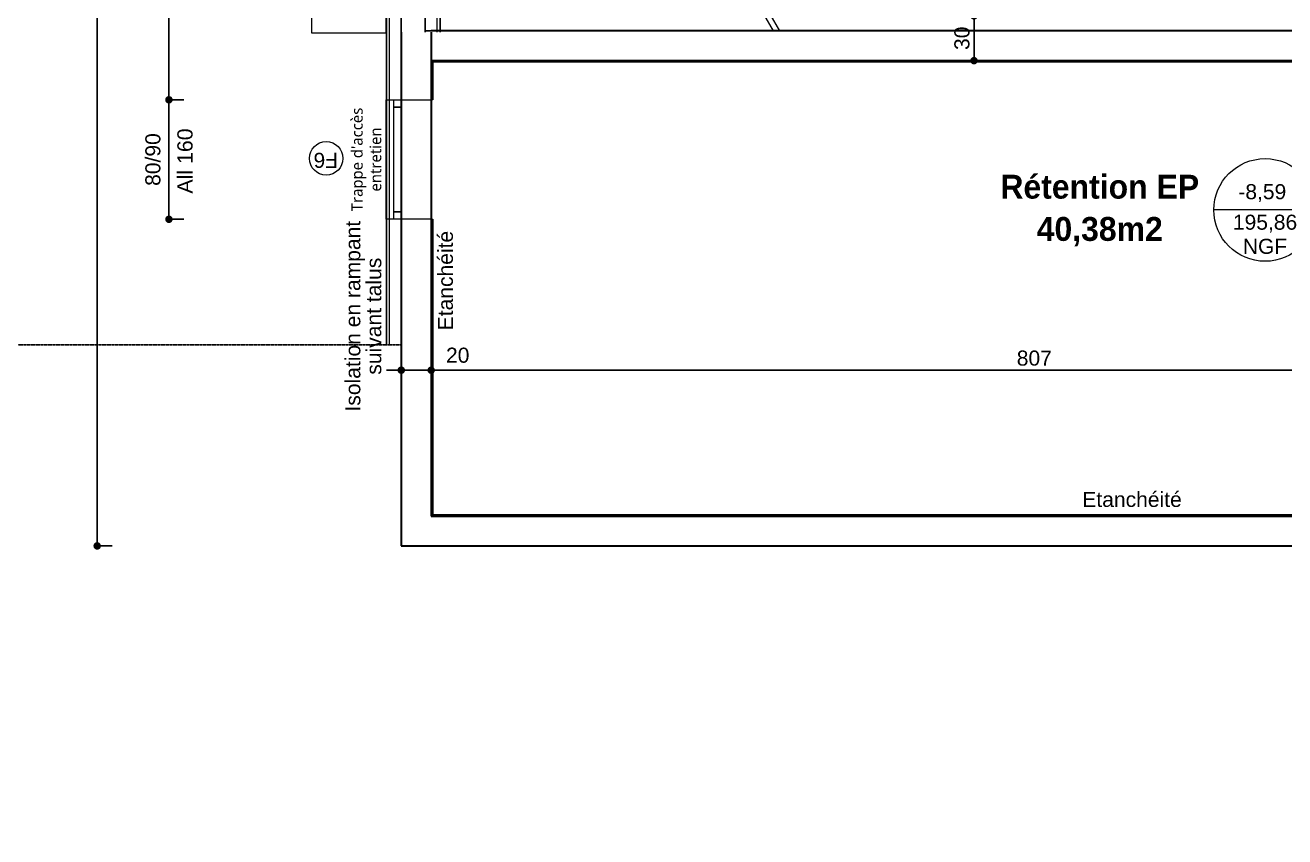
# Model space of a CAD drawing. Header units: centimetres. Extents: x -4990 to 114398, y -61489 to -12305.
# Drawn here: x 60397 to 61240, y -32704 to -32160 of the extents above; entities that cross this region are included whole.
import ezdxf

# ---------------------------------------------------------------- set-up
doc = ezdxf.new("R2010")
doc.units = ezdxf.units.CM
doc.header["$LTSCALE"] = 0.5
doc.linetypes.add('Style de ligne -5', pattern=[0.20828, 0.069425, -0.138855])
doc.linetypes.add('Style de ligne -7', pattern=[1.875, 0.625, -0.20828, 0.625, -0.20836, 0.06943, -0.13893])
doc.layers.get('0').update_dxf_attribs({"linetype": 'CONTINUOUS'})
doc.layers.get('DEFPOINTS').update_dxf_attribs({"linetype": 'CONTINUOUS'})
doc.layers.add('3-BAT C-Niveau-3', color=7, linetype='CONTINUOUS')
doc.styles.add('ARIAL', font='arial.ttf')
doc.styles.add('Geneva (bold)', font='')
doc.styles.add('Helvetica', font='')
doc.styles.add('Lucida Grande', font='')
doc.styles.get('Geneva (bold)').set_extended_font_data('Geneva', bold=True)
doc.styles.get('Helvetica').set_extended_font_data('Helvetica')
doc.styles.get('Lucida Grande').set_extended_font_data('Lucida Grande')
doc.dimstyles.new('IS', dxfattribs={"dimtxt": 10.08724, "dimasz": 5.007446, "dimexe": 2, "dimexo": 10, "dimgap": 3, "dimtad": 1, "dimdec": 1, "dimtxsty": 'Helvetica', "dimblk": 'DOT', "dimblk1": 'DOT', "dimblk2": 'DOT', "dimcen": 0, "dimdle": 10, "dimazin": 0, "dimtfac": 0.8, "dimtdec": 1, "dimtix": 1, "dimtmove": 0, "dimatfit": 0, "dimldrblk": 'VW_FILLEDARROW-1', "dimfxl": 10, "dimfxlon": 1, "dimfrac": 2, "dimtolj": 1, "dimarcsym": 0})

# ---------------------------------------------------------------- blocks, each defined once
blk = doc.blocks.new('Groupe-22-1')
at = {"color": 7, "linetype": 'Style de ligne -5', "lineweight": 5}
for p, q in [((16956.07, -45519.44), (16972.82, -45607.86)), ((16947.05, -45612.74), (16882.92, -45533.29)), ((16959.93, -45610.3), (16920.04, -45526.26)), ((16934.17, -45615.18), (16830.48, -45543.22)), ((16989.25, -45553.86), (16923.42, -45566.33)), ((16837.38, -45595.69), (16934.89, -45626.89)), ((16902.94, -45726.88), (16883.6, -45624.76)), ((16937.33, -45639.77), (16844.52, -45633.37)), ((16851.34, -45669.4), (16939.77, -45652.66)), ((16944.65, -45678.4), (16856.22, -45695.14)), ((16861.09, -45720.89), (16923.67, -45709.04)), ((16883.96, -45743.22), (16865.97, -45746.63))]:
    blk.add_line(p, q, dxfattribs=at)
at = {"color": 7, "linetype": 'Continuous', "lineweight": 13}
for p, q in [((16955.45, -45681.68), (16859.19, -45764.55)), ((16860.04, -45769.09), (16956.31, -45686.22))]:
    blk.add_line(p, q, dxfattribs=at)
at = {"color": 7, "linetype": 'Continuous', "lineweight": 5}
for p, q in [((16931.53, -45707.55), (16949.52, -45704.14)), ((16954.4, -45729.88), (16891.82, -45741.73)), ((16929.65, -45867.9), (16903.8, -45731.42)), ((16959.27, -45755.63), (16870.84, -45772.37)), ((16875.72, -45798.11), (16964.15, -45781.37)), ((16969.02, -45807.11), (16880.59, -45823.86)), ((16885.47, -45849.6), (16973.9, -45832.85))]:
    blk.add_line(p, q, dxfattribs=at)
at = {"color": 7, "linetype": 'Style de ligne -5', "lineweight": 5, "flags": 128}
for points in [[(16946.7, -45689.22), (16933.27, -45618.32), (16932.73, -45615.46), (16998.56, -45602.99), (16981.81, -45514.56), (16827.55, -45543.77), (16867.94, -45757.02)], [(16867.94, -45757.02), (16827.55, -45543.77), (16832.46, -45542.84), (16872.31, -45753.25)]]:
    blk.add_lwpolyline(points, dxfattribs=at)
for points in [[(17007.95, -45509.6), (17008.88, -45514.52), (16828.49, -45548.68), (16827.56, -45543.77)], [(16971.75, -45568.93), (16989.25, -45553.86), (16967.45, -45546.24)]]:
    blk.add_lwpolyline(points, close=True, dxfattribs=at)
at = {"color": 7, "linetype": 'Continuous', "lineweight": 5, "flags": 128}
for points in [[(16868.8, -45761.55), (16890.34, -45875.34), (16978.77, -45858.59), (16947.56, -45693.75)], [(16873.17, -45757.79), (16900.21, -45900.55), (16895.3, -45901.48), (16868.8, -45761.55)]]:
    blk.add_lwpolyline(points, dxfattribs=at)
blk.add_lwpolyline([(16918.87, -45748.92), (16903.8, -45731.42), (16896.18, -45753.22)], close=True, dxfattribs=at)
at = {"color": 7, "linetype": 'Style de ligne -5', "lineweight": 5}
blk.add_arc((16932.73, -45615.46), 50, 100.72359, 190.72359, dxfattribs=at)
blk = doc.blocks.new('Groupe-24-1')
at = {"color": 7, "linetype": 'Continuous', "lineweight": 5, "flags": 128}
blk.add_lwpolyline([(17486.76, -45382.3), (17526.98, -45597.03), (17576.11, -45587.72), (17526.15, -45323.95), (16800.45, -45461.38), (16809.75, -45510.46)], close=True, dxfattribs=at)
at = {"color": 7}
blk.add_blockref('Groupe-22-1', (0, 0), dxfattribs=at)
blk = doc.blocks.new('Groupe-25-1')
at = {"color": 7, "linetype": 'Continuous', "lineweight": 5}
blk.add_line((16809.03, -46144.27), (16796.24, -46076.74), dxfattribs=at)
blk.add_circle((16802.63, -46110.5), 34.37, dxfattribs=at)
at = {"color": 7, "char_height": 10.0689, "rotation": 280.72359, "line_spacing_factor": 0.962448, "style": 'ARIAL'}
for s, insert, width, attachment_point in [('\\pt26.703,53.194,79.786;195,86\\PNGF', (16799.51, -46110.99), 91.6838, 2), ('\\pt8.3773,16.422,24.639,32.855;-8,59', (16816.26, -46089.64), 48.2347, 1)]:
    blk.add_mtext(s, dxfattribs=dict(at, insert=insert, width=width, attachment_point=attachment_point))
blk = doc.blocks.new('Groupe-26-1')
at = {"color": 7, "linetype": 'Continuous', "lineweight": 5, "flags": 128}
for points in [[(16761.66, -45524.68), (16762.59, -45529.59), (16693.81, -45542.62), (16692.88, -45537.7)], [(16766.57, -45523.75), (16767.51, -45528.68), (16762.6, -45529.61), (16761.66, -45524.68)], [(16692.88, -45537.7), (16693.81, -45542.62), (16688.9, -45543.55), (16687.97, -45538.63)]]:
    blk.add_lwpolyline(points, close=True, dxfattribs=at)
blk = doc.blocks.new('_DOT')
at = {"color": 0, "linetype": 'ByBlock', "lineweight": -2}
blk.add_line((-0.5, 0), (-1, 0), dxfattribs=at)
at = {"color": 0, "linetype": 'ByBlock', "const_width": 0.5}
blk.add_lwpolyline([(-0.25, 0, 1), (0.25, 0, 1)], format="xyb", close=True, dxfattribs=at)
blk = doc.blocks.new('*D1897')
at = {"layer": '3-BAT C-Niveau-3', "color": 0, "linetype": 'Continuous', "lineweight": -2, "transparency": 16777216}
for p, q in [((60648.28, -32401.28), (60648.28, -32389.28)), ((60668.28, -32401.28), (60668.28, -32389.28)), ((60643.28, -32391.28), (60638.27, -32391.28)), ((60668.28, -32391.28), (60648.28, -32391.28)), ((60673.29, -32391.28), (60678.3, -32391.28))]:
    blk.add_line(p, q, dxfattribs=at)
at = {"layer": 'DEFPOINTS', "color": 0, "linetype": 'Continuous', "transparency": 16777216}
for p in [(60648.28, -32391.28), (60648.28, -32636.98), (60668.28, -32639.36)]:
    blk.add_point(p, dxfattribs=at)
at = {"layer": '3-BAT C-Niveau-3', "color": 0, "linetype": 'Continuous', "lineweight": -2, "transparency": 16777216, "xscale": 5.007446289062499, "yscale": 5.007446289062499, "zscale": 5.007446289062499}
blk.add_blockref('_DOT', (60648.28, -32391.28), dxfattribs=at)
at = {"layer": '3-BAT C-Niveau-3', "color": 0, "linetype": 'Continuous', "lineweight": -2, "transparency": 16777216, "xscale": 5.007446289062499, "yscale": 5.007446289062499, "zscale": 5.007446289062499, "rotation": 180}
blk.add_blockref('_DOT', (60668.28, -32391.28), dxfattribs=at)
at = {"layer": '3-BAT C-Niveau-3', "color": 0, "linetype": 'Continuous', "lineweight": 5, "transparency": 16777216, "insert": (60686.04, -32381.3), "char_height": 10.087, "attachment_point": 5, "style": 'Helvetica'}
blk.add_mtext('\\A1;20', dxfattribs=at)
blk = doc.blocks.new('VW_FILLEDARROW-1')
at = {"color": 0, "linetype": 'Continuous', "lineweight": 5, "flags": 128}
blk.add_lwpolyline([(-2, 0.54), (0, 0), (-2, -0.54)], close=True, dxfattribs=at)
blk = doc.blocks.new('*D1898')
at = {"layer": '3-BAT C-Niveau-3', "color": 0, "linetype": 'Continuous', "lineweight": -2, "transparency": 16777216}
for p, q in [((60668.28, -32401.28), (60668.28, -32389.28)), ((61475.64, -32401.28), (61475.64, -32389.28)), ((61470.63, -32391.28), (60673.29, -32391.28))]:
    blk.add_line(p, q, dxfattribs=at)
at = {"layer": 'DEFPOINTS', "color": 0, "linetype": 'Continuous', "transparency": 16777216}
for p in [(60668.28, -32391.28), (61475.64, -32443.28), (60668.28, -32639.36)]:
    blk.add_point(p, dxfattribs=at)
at = {"layer": '3-BAT C-Niveau-3', "color": 0, "linetype": 'Continuous', "lineweight": -2, "transparency": 16777216, "xscale": 5.007446289062499, "yscale": 5.007446289062499, "zscale": 5.007446289062499, "rotation": 180}
blk.add_blockref('_DOT', (60668.28, -32391.28), dxfattribs=at)
at = {"layer": '3-BAT C-Niveau-3', "color": 0, "linetype": 'Continuous', "lineweight": -2, "transparency": 16777216, "xscale": 5.007446289062499, "yscale": 5.007446289062499, "zscale": 5.007446289062499}
blk.add_blockref('_DOT', (61475.64, -32391.28), dxfattribs=at)
at = {"layer": '3-BAT C-Niveau-3', "color": 0, "linetype": 'Continuous', "lineweight": 5, "transparency": 16777216, "insert": (61071.96, -32383.24), "char_height": 10.087, "attachment_point": 5, "style": 'Helvetica'}
blk.add_mtext('\\A1;807', dxfattribs=at)
blk = doc.blocks.new('*D1901')
at = {"layer": '3-BAT C-Niveau-3', "color": 0, "linetype": 'Continuous', "lineweight": -2, "transparency": 16777216}
for p, q in [((60454.75, -31476.32), (60442.75, -31476.32)), ((60444.75, -31481.33), (60444.75, -32503.91)), ((60454.75, -32508.92), (60442.75, -32508.92))]:
    blk.add_line(p, q, dxfattribs=at)
at = {"layer": 'DEFPOINTS', "color": 0, "linetype": 'Continuous', "transparency": 16777216}
for p in [(60638.28, -31476.32), (60444.75, -32508.92), (60648.28, -32508.92)]:
    blk.add_point(p, dxfattribs=at)
at = {"layer": '3-BAT C-Niveau-3', "color": 0, "linetype": 'Continuous', "lineweight": -2, "transparency": 16777216, "xscale": 5.007446289062499, "yscale": 5.007446289062499, "zscale": 5.007446289062499}
for p, rotation in [((60444.75, -31476.32), 90), ((60444.75, -32508.92), 270)]:
    blk.add_blockref('_DOT', p, dxfattribs=dict(at, rotation=rotation))
at = {"layer": '3-BAT C-Niveau-3', "color": 0, "linetype": 'Continuous', "lineweight": 5, "transparency": 16777216, "insert": (60434.77, -31931.53), "char_height": 10.087, "attachment_point": 5, "rotation": 90, "style": 'Helvetica'}
blk.add_mtext('\\A1;1033', dxfattribs=at)
blk = doc.blocks.new('*D1922')
at = {"layer": '3-BAT C-Niveau-3', "color": 0, "linetype": 'Continuous', "lineweight": -2, "transparency": 16777216}
for p, q in [((60502.75, -32210.25), (60490.75, -32210.25)), ((60492.75, -32215.26), (60492.75, -32285.24)), ((60502.75, -32290.25), (60490.75, -32290.25))]:
    blk.add_line(p, q, dxfattribs=at)
at = {"layer": 'DEFPOINTS', "color": 0, "linetype": 'Continuous', "transparency": 16777216}
for p in [(60666.62, -32210.25), (60492.75, -32290.25), (60660.72, -32290.25)]:
    blk.add_point(p, dxfattribs=at)
at = {"layer": '3-BAT C-Niveau-3', "color": 0, "linetype": 'Continuous', "lineweight": -2, "transparency": 16777216, "xscale": 5.007446289062499, "yscale": 5.007446289062499, "zscale": 5.007446289062499}
for p, rotation in [((60492.75, -32210.25), 90), ((60492.75, -32290.25), 270)]:
    blk.add_blockref('_DOT', p, dxfattribs=dict(at, rotation=rotation))
at = {"layer": '3-BAT C-Niveau-3', "color": 0, "linetype": 'Continuous', "lineweight": 5, "transparency": 16777216, "insert": (60482.07, -32250.25), "char_height": 10.087, "attachment_point": 5, "rotation": 90, "style": 'Helvetica'}
blk.add_mtext('\\A1;80/90', dxfattribs=at)
blk = doc.blocks.new('*D1923')
at = {"layer": '3-BAT C-Niveau-3', "color": 0, "linetype": 'Continuous', "lineweight": -2, "transparency": 16777216}
for p, q in [((60502.75, -32000.12), (60490.75, -32000.12)), ((60492.75, -32005.13), (60492.75, -32205.24)), ((60502.75, -32210.25), (60490.75, -32210.25))]:
    blk.add_line(p, q, dxfattribs=at)
at = {"layer": 'DEFPOINTS', "color": 0, "linetype": 'Continuous', "transparency": 16777216}
for p in [(60642.92, -32000.12), (60492.75, -32210.25), (60666.62, -32210.25)]:
    blk.add_point(p, dxfattribs=at)
at = {"layer": '3-BAT C-Niveau-3', "color": 0, "linetype": 'Continuous', "lineweight": -2, "transparency": 16777216, "xscale": 5.007446289062499, "yscale": 5.007446289062499, "zscale": 5.007446289062499}
for p, rotation in [((60492.75, -32000.12), 90), ((60492.75, -32210.25), 270)]:
    blk.add_blockref('_DOT', p, dxfattribs=dict(at, rotation=rotation))
at = {"layer": '3-BAT C-Niveau-3', "color": 0, "linetype": 'Continuous', "lineweight": 5, "transparency": 16777216, "insert": (60484.71, -32105.19), "char_height": 10.087, "attachment_point": 5, "rotation": 90, "style": 'Helvetica'}
blk.add_mtext('\\A1;210', dxfattribs=at)
blk = doc.blocks.new('Groupe-37-1')
at = {"color": 7, "linetype": 'Continuous', "lineweight": 5}
blk.add_circle((16719.63, -45486.58), 11.2, dxfattribs=at)
at = {"color": 7, "insert": (16714.88, -45495.63), "char_height": 10.0872, "width": 16.4676, "attachment_point": 1, "rotation": 100.72359, "line_spacing_factor": 0.834288, "style": 'Helvetica'}
blk.add_mtext('\\pt8.0849,16.503,24.744;F6', dxfattribs=at)
blk = doc.blocks.new('*D1929')
at = {"layer": '3-BAT C-Niveau-3', "color": 0, "linetype": 'Continuous', "lineweight": -2, "transparency": 16777216}
blk.add_line((61031.6, -32159.07), (61031.6, -32179.06), dxfattribs=at)
at = {"layer": 'DEFPOINTS', "color": 0, "linetype": 'Continuous', "transparency": 16777216}
for p in [(61021.1, -32154.06), (61011.6, -32184.06), (61031.6, -32184.06)]:
    blk.add_point(p, dxfattribs=at)
at = {"layer": '3-BAT C-Niveau-3', "color": 0, "linetype": 'Continuous', "lineweight": -2, "transparency": 16777216, "xscale": 5.007446289062499, "yscale": 5.007446289062499, "zscale": 5.007446289062499}
for p, rotation in [((61031.6, -32154.06), 90), ((61031.6, -32184.06), 270)]:
    blk.add_blockref('_DOT', p, dxfattribs=dict(at, rotation=rotation))
at = {"layer": '3-BAT C-Niveau-3', "color": 0, "linetype": 'Continuous', "lineweight": 5, "transparency": 16777216, "insert": (61023.55, -32169.06), "char_height": 10.087, "attachment_point": 5, "rotation": 90, "style": 'Helvetica'}
blk.add_mtext('\\A1;30', dxfattribs=at)

msp = doc.modelspace()

# ---------------------------------------------------------------- linework, layer by layer
at = {"layer": '3-BAT C-Niveau-3', "color": 7, "linetype": 'Continuous', "lineweight": 5}
for p, q in [((60638.284, -32164.907), (60638.284, -32002.121)), ((60640.284, -32164.907), (60640.284, -32002.121)), ((60648.284, -32164.907), (60648.284, -32002.121)), ((60672.284, -32164.907), (60672.284, -32002.121)), ((60674.284, -32164.907), (60674.284, -32002.121)), ((60638.284, -32374.357), (60638.284, -32164.907)), ((60640.284, -32374.357), (60640.284, -32164.907)), ((60648.284, -32164.907), (60648.284, -32508.922)), ((60648.284, -32374.357), (60648.284, -32164.907)), ((60664.284, -32164.063), (62159.095, -32164.063)), ((62163.095, -32164.063), (60668.284, -32164.063)), ((60668.284, -32164.907), (60668.284, -32488.922)), ((61133.596, -32184.063), (60668.284, -32184.063)), ((62163.095, -32184.063), (61153.596, -32184.063)), ((60668.284, -32488.922), (61133.596, -32488.922)), ((61153.596, -32488.922), (61475.637, -32488.922)), ((60648.284, -32508.922), (61495.637, -32508.922))]:
    msp.add_line(p, q, dxfattribs=at)
at = {"layer": '3-BAT C-Niveau-3', "color": 7, "linetype": 'Continuous', "lineweight": 25}
for p, q in [((60638.284, -32164.907), (60638.284, -32002.121)), ((60648.284, -32164.907), (60648.284, -32002.121)), ((60664.284, -32164.907), (60664.284, -32002.121)), ((60674.284, -32164.907), (60674.284, -32002.121)), ((60638.284, -32374.357), (60638.284, -32164.907)), ((60648.284, -32374.357), (60648.284, -32164.907)), ((60664.284, -32164.063), (62159.095, -32164.063))]:
    msp.add_line(p, q, dxfattribs=at)
at = {"layer": '3-BAT C-Niveau-3', "color": 7, "linetype": 'Continuous', "lineweight": 35}
for p, q in [((60648.284, -32164.907), (60648.284, -32508.922)), ((62163.095, -32164.063), (60668.284, -32164.063)), ((60668.284, -32164.907), (60668.284, -32488.922)), ((62163.095, -32184.063), (60668.284, -32184.063)), ((60668.284, -32488.922), (61475.637, -32488.922)), ((60648.284, -32508.922), (61495.637, -32508.922))]:
    msp.add_line(p, q, dxfattribs=at)
at = {"layer": '3-BAT C-Niveau-3', "color": 7, "linetype": 'Continuous', "lineweight": 5, "flags": 128}
msp.add_lwpolyline([(60668.284, -32184.063), (60668.284, -32488.922), (61475.637, -32488.922), (61475.637, -32413.389), (62163.095, -32413.389), (62163.095, -32184.063)], close=True, dxfattribs=at)
at = {"layer": '3-BAT C-Niveau-3', "color": 7, "linetype": 'Continuous', "lineweight": 13, "flags": 128}
for points in [[(60668.284, -32184.959), (60669.284, -32184.959), (60669.284, -32210.25), (60668.284, -32210.25)], [(60668.517, -32185.063), (60668.517, -32184.063), (62162.095, -32184.063), (62162.095, -32185.063)], [(60638.251, -32290.25), (60638.251, -32210.25), (60668.251, -32210.25), (60668.251, -32290.25)], [(60668.284, -32290.25), (60669.284, -32290.25), (60669.284, -32487.922), (60668.284, -32487.922)], [(60668.284, -32488.922), (60668.284, -32487.922), (61475.637, -32487.922), (61475.637, -32488.922)]]:
    msp.add_lwpolyline(points, close=True, dxfattribs=at)
at = {"layer": '3-BAT C-Niveau-3', "color": 7, "linetype": 'Style de ligne -7', "lineweight": 25, "flags": 128}
msp.add_lwpolyline([(64187.816, -32211.357), (64194.751, -34233.357), (59154.751, -34233.357), (59154.751, -32374.277), (60648.284, -32374.277), (60648.284, -32508.922), (61495.637, -32508.922), (61495.637, -32433.389), (62183.095, -32433.389), (62183.095, -32211.948)], close=True, dxfattribs=at)

# ---------------------------------------------------------------- block references
at = {"layer": '3-BAT C-Niveau-3', "color": 7, "rotation": 79.27640525611221}
for name in ['Groupe-24-1', 'Groupe-26-1', 'Groupe-37-1', 'Groupe-25-1']:
    msp.add_blockref(name, (12794.751, -40213.357), dxfattribs=at)

# ---------------------------------------------------------------- texts
at = {"layer": '3-BAT C-Niveau-3', "color": 7, "attachment_point": 2, "rotation": 90}
for s, insert, char_height, width, line_spacing_factor, style in [("\\pt9.7772,19.775,29.659,39.543,49.435,59.318,69.202,79.101;Trappe d'accès\\Pentretien", (60614.802, -32250.21), 7.62055, 76.49662, 0.978845, 'Lucida Grande'), ('\\pt41.872,83.512,125.28,167.25,209.01;Isolation en rampant\\Psuivant talus\\P\\P', (60610.781, -32355.117), 10.08724, 166.00714, 0.834288, 'Helvetica'), ('\\pt38.079,75.846,113.88;Etanchéité\\P', (60672.737, -32331.277), 10.08724, 80.50578, 0.834288, 'Helvetica')]:
    msp.add_mtext(s, dxfattribs=dict(at, insert=insert, char_height=char_height, width=width, line_spacing_factor=line_spacing_factor, style=style))
at = {"layer": '3-BAT C-Niveau-3', "color": 7, "insert": (60498.393, -32251.217), "char_height": 10.21693, "attachment_point": 2, "rotation": 90, "line_spacing_factor": 0.834288, "style": 'Helvetica'}
msp.add_mtext('\\pt38.078;All 160', dxfattribs=at)
at = {"layer": '3-BAT C-Niveau-3', "color": 7}
for s, insert, char_height, width, attachment_point, line_spacing_factor, style in [('\\pt41.865,83.603,125.4;Rétention EP\\P40,38m2', (61115.751, -32284.357), 15.98524, 161.83156, 5, 1.060906, 'Geneva (bold)'), ('\\pt38.079,75.846,113.88;Etanchéité\\P', (61137.368, -32472.732), 10.08724, 80.50578, 2, 0.834288, 'Helvetica')]:
    msp.add_mtext(s, dxfattribs=dict(at, insert=insert, char_height=char_height, width=width, attachment_point=attachment_point, line_spacing_factor=line_spacing_factor, style=style))

# ---------------------------------------------------------------- dimensions: what is measured, and where the dimension line sits
at = {"layer": '3-BAT C-Niveau-3', "color": 7, "linetype": 'Continuous', "lineweight": 5}
dim = msp.add_linear_dim(base=(60444.751, -32508.922), p1=(60638.284, -31476.323), p2=(60648.284, -32508.922), angle=90, dimstyle='IS', override={"dimtxt": 10.08724, "dimdec": 0, "dimpost": '<>', "dimtxsty": 'Helvetica', "dimtmove": 2}, dxfattribs=at)
dim.commit()
dim.dimension.update_dxf_attribs({"geometry": '*D1901', "text_midpoint": (60434.766, -31931.533), "dimtype": 160})
for base, p1, p2, override, picture, middle in [((60492.751, -32210.25), (60642.916, -32000.121), (60666.616, -32210.25), {"dimtxt": 10.08724, "dimdec": 0, "dimpost": '<>', "dimtxsty": 'Helvetica', "dimtmove": 2}, '*D1923', (60484.708, -32105.186)), ((61031.596, -32184.063), (61021.096, -32154.063), (61011.596, -32184.063), {"dimtxt": 10.08724, "dimdec": 0, "dimpost": '<>', "dimtxsty": 'Helvetica', "dimse1": 1, "dimse2": 1, "dimtmove": 2}, '*D1929', (61023.552, -32169.063)), ((60492.751, -32290.25), (60666.616, -32210.25), (60660.716, -32290.25), {"dimtxt": 10.08724, "dimdec": 0, "dimpost": '<>/90', "dimtxsty": 'Helvetica', "dimtmove": 2}, '*D1922', (60482.066, -32250.25))]:
    dim = msp.add_linear_dim(base=base, p1=p1, p2=p2, angle=90, dimstyle='IS', override=override, dxfattribs=at)
    dim.commit()
    dim.dimension.update_dxf_attribs({"geometry": picture, "text_midpoint": middle})
dim = msp.add_linear_dim(base=(60648.284, -32391.28), p1=(60668.284, -32639.357), p2=(60648.284, -32636.983), dimstyle='IS', override={"dimtxt": 10.08724, "dimdec": 0, "dimpost": '<>', "dimtxsty": 'Helvetica', "dimtix": 0, "dimtmove": 2}, dxfattribs=at)
dim.commit()
dim.dimension.update_dxf_attribs({"geometry": '*D1897', "text_midpoint": (60686.037, -32381.295), "dimtype": 160})
dim = msp.add_linear_dim(base=(60668.284, -32391.28), p1=(61475.637, -32443.28), p2=(60668.284, -32639.357), dimstyle='IS', override={"dimtxt": 10.08724, "dimdec": 0, "dimpost": '<>', "dimtxsty": 'Helvetica', "dimtmove": 2}, dxfattribs=at)
dim.commit()
dim.dimension.update_dxf_attribs({"geometry": '*D1898', "text_midpoint": (61071.961, -32383.237)})

doc.saveas('drawing.dxf')
